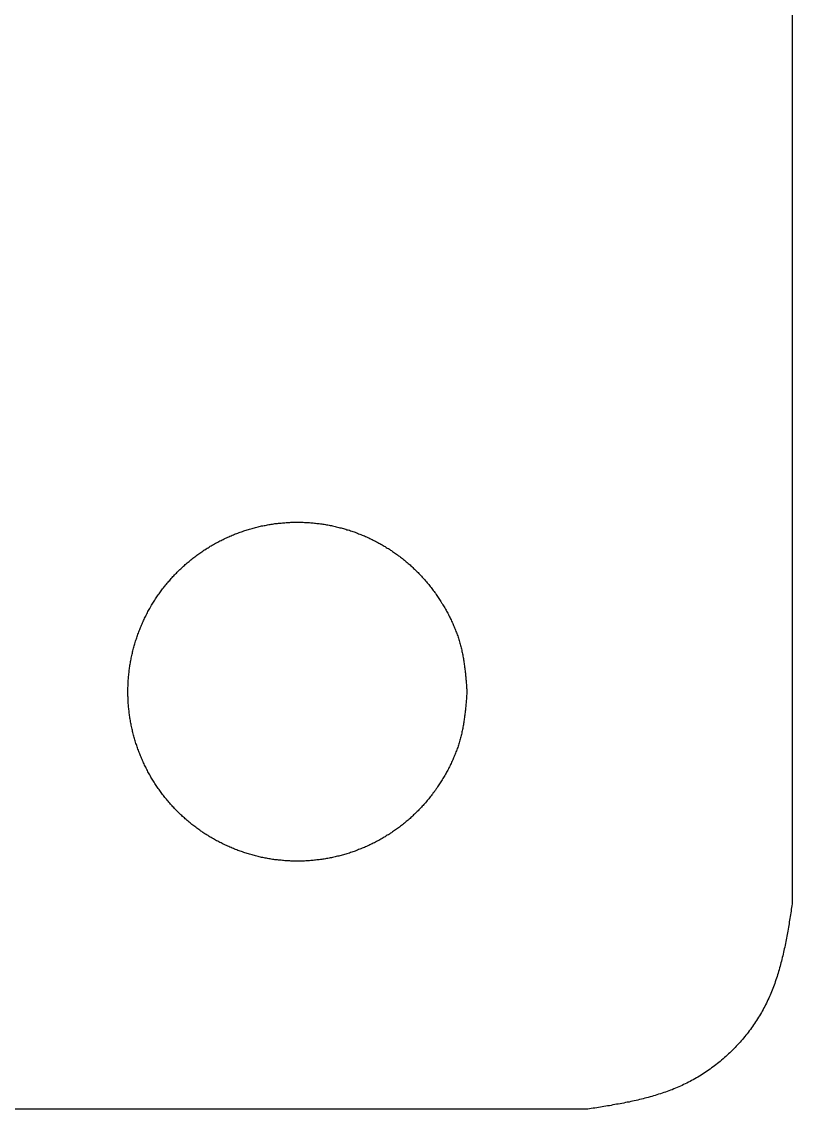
# Model space of a CAD drawing. Extents: x 63 to 788, y 423 to 1014.
# Drawn here: x 517.22 to 522.22, y 804.8 to 811.86 of the extents above; entities that cross this region are included whole.
import ezdxf

# ---------------------------------------------------------------- set-up
doc = ezdxf.new("R2010")
doc.units = 0
doc.header["$MEASUREMENT"] = 0
doc.layers.add('LAYER_1', color=7, linetype='CONTINUOUS')

msp = doc.modelspace()

# ---------------------------------------------------------------- linework, layer by layer
at = {"layer": 'LAYER_1', "color": 1}
for points in [[(522.2218, 812.499, 0), (522.2218, 811.846, 0), (522.2218, 811.194, 0), (522.2218, 810.541, 0), (522.2218, 809.888, 0), (522.2218, 809.236, 0), (522.2218, 808.583, 0), (522.2218, 807.931, 0), (522.2218, 807.278, 0), (522.2218, 806.625, 0), (522.2213, 806.133, 0), (522.2195, 806.121, 0), (522.2177, 806.109, 0), (522.2159, 806.098, 0), (522.214, 806.086, 0), (522.2122, 806.074, 0), (522.2103, 806.063, 0), (522.2084, 806.051, 0), (522.2066, 806.039, 0), (522.2047, 806.027, 0), (522.2027, 806.016, 0), (522.2008, 806.004, 0), (522.1988, 805.992, 0), (522.1968, 805.981, 0), (522.1948, 805.969, 0), (522.1928, 805.957, 0), (522.1907, 805.946, 0), (522.1886, 805.934, 0), (522.1865, 805.923, 0), (522.1843, 805.911, 0), (522.1821, 805.899, 0), (522.1798, 805.888, 0), (522.1775, 805.876, 0), (522.1752, 805.865, 0), (522.1728, 805.853, 0), (522.1703, 805.842, 0), (522.1678, 805.83, 0), (522.1653, 805.819, 0), (522.1627, 805.807, 0), (522.16, 805.796, 0), (522.1573, 805.785, 0), (522.1545, 805.773, 0), (522.1517, 805.762, 0), (522.1488, 805.751, 0), (522.1458, 805.739, 0), (522.1428, 805.728, 0), (522.1397, 805.717, 0), (522.1365, 805.706, 0), (522.1332, 805.694, 0), (522.1299, 805.683, 0), (522.1265, 805.672, 0), (522.123, 805.661, 0), (522.1194, 805.65, 0), (522.1157, 805.639, 0), (522.112, 805.628, 0), (522.1081, 805.617, 0), (522.1042, 805.606, 0), (522.1001, 805.595, 0), (522.096, 805.584, 0), (522.0918, 805.574, 0), (522.0875, 805.563, 0), (522.0831, 805.552, 0), (522.0785, 805.541, 0), (522.0739, 805.531, 0), (522.0692, 805.52, 0), (522.0643, 805.51, 0), (522.0594, 805.499, 0), (522.0543, 805.489, 0), (522.0491, 805.478, 0), (522.0438, 805.468, 0), (522.0384, 805.458, 0), (522.0328, 805.447, 0), (522.0272, 805.437, 0), (522.0214, 805.427, 0), (522.0155, 805.417, 0), (522.0095, 805.407, 0), (522.0033, 805.397, 0), (521.9971, 805.387, 0), (521.9907, 805.377, 0), (521.9843, 805.367, 0), (521.9777, 805.357, 0), (521.971, 805.347, 0), (521.9642, 805.338, 0), (521.9573, 805.328, 0), (521.9503, 805.318, 0), (521.9432, 805.309, 0), (521.936, 805.299, 0), (521.9287, 805.29, 0), (521.9213, 805.281, 0), (521.9138, 805.272, 0), (521.9062, 805.262, 0), (521.8985, 805.253, 0), (521.8908, 805.244, 0), (521.8829, 805.235, 0), (521.8749, 805.227, 0), (521.8668, 805.218, 0), (521.8587, 805.209, 0), (521.8505, 805.2, 0), (521.8421, 805.192, 0), (521.8337, 805.183, 0), (521.8253, 805.175, 0), (521.8167, 805.167, 0), (521.808, 805.159, 0), (521.7993, 805.151, 0), (521.7905, 805.143, 0), (521.7816, 805.135, 0), (521.7726, 805.127, 0), (521.7636, 805.119, 0), (521.7545, 805.111, 0), (521.7453, 805.104, 0), (521.736, 805.096, 0), (521.7267, 805.089, 0), (521.7173, 805.082, 0), (521.7079, 805.075, 0), (521.6983, 805.068, 0), (521.6888, 805.061, 0), (521.6791, 805.054, 0), (521.6694, 805.047, 0), (521.6596, 805.04, 0), (521.6498, 805.034, 0), (521.6399, 805.028, 0), (521.6299, 805.021, 0), (521.6199, 805.015, 0), (521.6099, 805.009, 0), (521.5997, 805.003, 0), (521.5896, 804.997, 0), (521.5794, 804.991, 0), (521.5691, 804.986, 0), (521.5588, 804.98, 0), (521.5484, 804.975, 0), (521.538, 804.97, 0), (521.5276, 804.965, 0), (521.5171, 804.96, 0), (521.5065, 804.955, 0), (521.496, 804.95, 0), (521.4853, 804.945, 0), (521.4747, 804.941, 0), (521.464, 804.936, 0), (521.4532, 804.932, 0), (521.4424, 804.927, 0), (521.4316, 804.923, 0), (521.4208, 804.919, 0), (521.4099, 804.915, 0), (521.3989, 804.911, 0), (521.388, 804.908, 0), (521.377, 804.904, 0), (521.3659, 804.9, 0), (521.3549, 804.897, 0), (521.3438, 804.893, 0), (521.3327, 804.89, 0), (521.3215, 804.887, 0), (521.3103, 804.883, 0), (521.2991, 804.88, 0), (521.2878, 804.877, 0), (521.2766, 804.874, 0), (521.2653, 804.871, 0), (521.2539, 804.868, 0), (521.2426, 804.865, 0), (521.2312, 804.863, 0), (521.2198, 804.86, 0), (521.2084, 804.857, 0), (521.197, 804.855, 0), (521.1855, 804.852, 0), (521.174, 804.85, 0), (521.1625, 804.847, 0), (521.151, 804.845, 0), (521.1395, 804.843, 0), (521.1279, 804.84, 0), (521.1163, 804.838, 0), (521.1048, 804.836, 0), (521.0932, 804.834, 0), (521.0815, 804.832, 0), (521.0699, 804.83, 0), (521.0583, 804.828, 0), (521.0466, 804.825, 0), (521.035, 804.823, 0), (521.0233, 804.822, 0), (521.0116, 804.82, 0), (520.9999, 804.818, 0), (520.9882, 804.816, 0), (520.9765, 804.814, 0), (520.9648, 804.812, 0), (520.9531, 804.81, 0), (520.9414, 804.808, 0), (520.9296, 804.806, 0), (520.9179, 804.805, 0), (520.9062, 804.803, 0), (520.8945, 804.801, 0), (520.8335, 804.8, 0), (520.6101, 804.8, 0), (520.3868, 804.8, 0), (520.1634, 804.8, 0), (519.94, 804.8, 0), (519.7167, 804.8, 0), (519.4933, 804.8, 0), (519.27, 804.8, 0), (519.0466, 804.8, 0), (518.8233, 804.8, 0), (518.5999, 804.8, 0), (518.3765, 804.8, 0), (518.1532, 804.8, 0), (517.9298, 804.8, 0), (517.7065, 804.8, 0), (517.4831, 804.8, 0), (517.2597, 804.8, 0), (517.0364, 804.8, 0)], [(520.1109, 807.51, 0), (520.1103, 807.502, 0), (520.1097, 807.494, 0), (520.109, 807.486, 0), (520.1084, 807.478, 0), (520.1078, 807.47, 0), (520.1072, 807.462, 0), (520.1065, 807.454, 0), (520.1058, 807.446, 0), (520.1052, 807.438, 0), (520.1045, 807.43, 0), (520.1037, 807.422, 0), (520.103, 807.414, 0), (520.1022, 807.406, 0), (520.1014, 807.398, 0), (520.1006, 807.391, 0), (520.0998, 807.383, 0), (520.0989, 807.375, 0), (520.098, 807.367, 0), (520.097, 807.359, 0), (520.096, 807.351, 0), (520.095, 807.343, 0), (520.0939, 807.335, 0), (520.0928, 807.327, 0), (520.0916, 807.319, 0), (520.0904, 807.311, 0), (520.0891, 807.303, 0), (520.0878, 807.296, 0), (520.0865, 807.288, 0), (520.085, 807.28, 0), (520.0835, 807.272, 0), (520.082, 807.264, 0), (520.0804, 807.256, 0), (520.0787, 807.249, 0), (520.077, 807.241, 0), (520.0752, 807.233, 0), (520.0733, 807.225, 0), (520.0714, 807.218, 0), (520.0693, 807.21, 0), (520.0673, 807.202, 0), (520.0651, 807.195, 0), (520.0629, 807.187, 0), (520.0606, 807.179, 0), (520.0582, 807.172, 0), (520.0558, 807.164, 0), (520.0533, 807.156, 0), (520.0507, 807.149, 0), (520.0481, 807.141, 0), (520.0454, 807.134, 0), (520.0426, 807.126, 0), (520.0398, 807.119, 0), (520.0369, 807.111, 0), (520.034, 807.104, 0), (520.0309, 807.096, 0), (520.0279, 807.089, 0), (520.0247, 807.082, 0), (520.0216, 807.074, 0), (520.0183, 807.067, 0), (520.015, 807.06, 0), (520.0117, 807.052, 0), (520.0082, 807.045, 0), (520.0048, 807.038, 0), (520.0012, 807.031, 0), (519.9977, 807.023, 0), (519.994, 807.016, 0), (519.9904, 807.009, 0), (519.9866, 807.002, 0), (519.9828, 806.995, 0), (519.979, 806.988, 0), (519.9751, 806.981, 0), (519.9712, 806.974, 0), (519.9672, 806.967, 0), (519.9632, 806.96, 0), (519.9591, 806.953, 0), (519.955, 806.946, 0), (519.9508, 806.939, 0), (519.9466, 806.932, 0), (519.9423, 806.926, 0), (519.938, 806.919, 0), (519.9337, 806.912, 0), (519.9293, 806.905, 0), (519.9248, 806.899, 0), (519.9204, 806.892, 0), (519.9158, 806.885, 0), (519.9112, 806.879, 0), (519.9066, 806.872, 0), (519.9019, 806.866, 0), (519.8972, 806.859, 0), (519.8925, 806.853, 0), (519.8877, 806.846, 0), (519.8828, 806.84, 0), (519.8779, 806.834, 0), (519.873, 806.828, 0), (519.868, 806.821, 0), (519.863, 806.815, 0), (519.8579, 806.809, 0), (519.8528, 806.803, 0), (519.8476, 806.797, 0), (519.8424, 806.79, 0), (519.8372, 806.784, 0), (519.8319, 806.778, 0), (519.8265, 806.772, 0), (519.8212, 806.767, 0), (519.8157, 806.761, 0), (519.8103, 806.755, 0), (519.8048, 806.749, 0), (519.7992, 806.743, 0), (519.7936, 806.738, 0), (519.788, 806.732, 0), (519.7823, 806.726, 0), (519.7766, 806.721, 0), (519.7708, 806.715, 0), (519.765, 806.71, 0), (519.7592, 806.704, 0), (519.7533, 806.699, 0), (519.7474, 806.693, 0), (519.7414, 806.688, 0), (519.7354, 806.683, 0), (519.7294, 806.677, 0), (519.7233, 806.672, 0), (519.7172, 806.667, 0), (519.711, 806.662, 0), (519.7048, 806.657, 0), (519.6986, 806.652, 0), (519.6923, 806.647, 0), (519.686, 806.642, 0), (519.6797, 806.637, 0), (519.6733, 806.632, 0), (519.6669, 806.627, 0), (519.6604, 806.623, 0), (519.6539, 806.618, 0), (519.6474, 806.613, 0), (519.6409, 806.609, 0), (519.6343, 806.604, 0), (519.6277, 806.6, 0), (519.621, 806.595, 0), (519.6143, 806.591, 0), (519.6076, 806.586, 0), (519.6009, 806.582, 0), (519.5941, 806.578, 0), (519.5873, 806.574, 0), (519.5804, 806.569, 0), (519.5736, 806.565, 0), (519.5667, 806.561, 0), (519.5597, 806.557, 0), (519.5528, 806.553, 0), (519.5458, 806.549, 0), (519.5388, 806.545, 0), (519.5317, 806.542, 0), (519.5247, 806.538, 0), (519.5176, 806.534, 0), (519.5104, 806.53, 0), (519.5033, 806.527, 0), (519.4961, 806.523, 0), (519.4889, 806.52, 0), (519.4817, 806.516, 0), (519.4744, 806.513, 0), (519.4672, 806.51, 0), (519.4599, 806.506, 0), (519.4525, 806.503, 0), (519.4452, 806.5, 0), (519.4378, 806.497, 0), (519.4304, 806.494, 0), (519.423, 806.491, 0), (519.4156, 806.488, 0), (519.4081, 806.485, 0), (519.4006, 806.482, 0), (519.3931, 806.479, 0), (519.3856, 806.476, 0), (519.3781, 806.474, 0), (519.3705, 806.471, 0), (519.363, 806.468, 0), (519.3554, 806.466, 0), (519.3478, 806.463, 0), (519.3401, 806.461, 0), (519.3325, 806.458, 0), (519.3248, 806.456, 0), (519.3171, 806.454, 0), (519.3094, 806.452, 0), (519.3017, 806.45, 0), (519.294, 806.447, 0), (519.2862, 806.445, 0), (519.2785, 806.443, 0), (519.2707, 806.442, 0), (519.2629, 806.44, 0), (519.2551, 806.438, 0), (519.2473, 806.436, 0), (519.2395, 806.434, 0), (519.2316, 806.433, 0), (519.2238, 806.431, 0), (519.2159, 806.43, 0), (519.208, 806.428, 0), (519.2002, 806.427, 0), (519.1923, 806.425, 0), (519.1844, 806.424, 0), (519.1764, 806.423, 0), (519.1685, 806.422, 0), (519.1606, 806.421, 0), (519.1527, 806.42, 0), (519.1447, 806.419, 0), (519.1368, 806.418, 0), (519.1288, 806.417, 0), (519.1208, 806.416, 0), (519.1129, 806.415, 0), (519.1049, 806.414, 0), (519.0969, 806.414, 0), (519.0889, 806.413, 0), (519.0809, 806.413, 0), (519.0729, 806.412, 0), (519.0649, 806.412, 0), (519.0569, 806.411, 0), (519.0489, 806.411, 0), (519.0409, 806.411, 0), (519.0329, 806.411, 0), (519.0249, 806.411, 0), (519.0169, 806.41, 0), (519.0089, 806.41, 0), (519.0009, 806.41, 0), (518.9929, 806.411, 0), (518.9849, 806.411, 0), (518.9769, 806.411, 0), (518.9689, 806.411, 0), (518.9608, 806.412, 0), (518.9528, 806.412, 0), (518.9449, 806.412, 0), (518.9369, 806.413, 0), (518.9289, 806.413, 0), (518.9209, 806.414, 0), (518.9129, 806.415, 0), (518.9049, 806.416, 0), (518.897, 806.416, 0), (518.889, 806.417, 0), (518.881, 806.418, 0), (518.8731, 806.419, 0), (518.8652, 806.42, 0), (518.8572, 806.421, 0), (518.8493, 806.422, 0), (518.8414, 806.424, 0), (518.8335, 806.425, 0), (518.8256, 806.426, 0), (518.8177, 806.428, 0), (518.8098, 806.429, 0), (518.8019, 806.43, 0), (518.7941, 806.432, 0), (518.7862, 806.434, 0), (518.7784, 806.435, 0), (518.7706, 806.437, 0), (518.7628, 806.439, 0), (518.755, 806.441, 0), (518.7472, 806.442, 0), (518.7394, 806.444, 0), (518.7317, 806.446, 0), (518.7239, 806.449, 0), (518.7162, 806.451, 0), (518.7085, 806.453, 0), (518.7008, 806.455, 0), (518.6931, 806.457, 0), (518.6855, 806.46, 0), (518.6778, 806.462, 0), (518.6702, 806.465, 0), (518.6626, 806.467, 0), (518.655, 806.47, 0), (518.6474, 806.472, 0), (518.6399, 806.475, 0), (518.6324, 806.478, 0), (518.6249, 806.48, 0), (518.6174, 806.483, 0), (518.6099, 806.486, 0), (518.6025, 806.489, 0), (518.595, 806.492, 0), (518.5876, 806.495, 0), (518.5802, 806.498, 0), (518.5729, 806.501, 0), (518.5656, 806.505, 0), (518.5582, 806.508, 0), (518.551, 806.511, 0), (518.5437, 806.515, 0), (518.5365, 806.518, 0), (518.5292, 806.521, 0), (518.5221, 806.525, 0), (518.5149, 806.529, 0), (518.5078, 806.532, 0), (518.5006, 806.536, 0), (518.4936, 806.54, 0), (518.4865, 806.543, 0), (518.4795, 806.547, 0), (518.4725, 806.551, 0), (518.4655, 806.555, 0), (518.4586, 806.559, 0), (518.4517, 806.563, 0), (518.4448, 806.567, 0), (518.4379, 806.571, 0), (518.4311, 806.576, 0), (518.4243, 806.58, 0), (518.4176, 806.584, 0), (518.4108, 806.588, 0), (518.4041, 806.593, 0), (518.3975, 806.597, 0), (518.3909, 806.602, 0), (518.3843, 806.606, 0), (518.3777, 806.611, 0), (518.3712, 806.616, 0), (518.3647, 806.62, 0), (518.3582, 806.625, 0), (518.3518, 806.63, 0), (518.3454, 806.635, 0), (518.339, 806.639, 0), (518.3327, 806.644, 0), (518.3264, 806.649, 0), (518.3202, 806.654, 0), (518.3139, 806.659, 0), (518.3078, 806.664, 0), (518.3016, 806.67, 0), (518.2955, 806.675, 0), (518.2894, 806.68, 0), (518.2834, 806.685, 0), (518.2774, 806.691, 0), (518.2715, 806.696, 0), (518.2656, 806.701, 0), (518.2597, 806.707, 0), (518.2539, 806.712, 0), (518.2481, 806.718, 0), (518.2423, 806.723, 0), (518.2366, 806.729, 0), (518.2309, 806.735, 0), (518.2253, 806.74, 0), (518.2197, 806.746, 0), (518.2142, 806.752, 0), (518.2087, 806.758, 0), (518.2032, 806.764, 0), (518.1978, 806.77, 0), (518.1925, 806.775, 0), (518.1871, 806.781, 0), (518.1818, 806.787, 0), (518.1766, 806.794, 0), (518.1714, 806.8, 0), (518.1662, 806.806, 0), (518.1611, 806.812, 0), (518.1561, 806.818, 0), (518.1511, 806.824, 0), (518.1461, 806.831, 0), (518.1412, 806.837, 0), (518.1363, 806.843, 0), (518.1314, 806.85, 0), (518.1267, 806.856, 0), (518.1219, 806.863, 0), (518.1172, 806.869, 0), (518.1126, 806.876, 0), (518.108, 806.882, 0), (518.1034, 806.889, 0), (518.0989, 806.895, 0), (518.0945, 806.902, 0), (518.0901, 806.909, 0), (518.0857, 806.915, 0), (518.0814, 806.922, 0), (518.0771, 806.929, 0), (518.0729, 806.936, 0), (518.0688, 806.943, 0), (518.0647, 806.949, 0), (518.0606, 806.956, 0), (518.0566, 806.963, 0), (518.0526, 806.97, 0), (518.0487, 806.977, 0), (518.0449, 806.984, 0), (518.0411, 806.991, 0), (518.0373, 806.998, 0), (518.0336, 807.006, 0), (518.03, 807.013, 0), (518.0264, 807.02, 0), (518.0228, 807.027, 0), (518.0193, 807.034, 0), (518.0159, 807.041, 0), (518.0125, 807.049, 0), (518.0092, 807.056, 0), (518.0059, 807.063, 0), (518.0027, 807.071, 0), (517.9995, 807.078, 0), (517.9964, 807.085, 0), (517.9933, 807.093, 0), (517.9903, 807.1, 0), (517.9873, 807.108, 0), (517.9844, 807.115, 0), (517.9816, 807.123, 0), (517.9788, 807.13, 0), (517.976, 807.138, 0), (517.9733, 807.145, 0), (517.9707, 807.153, 0), (517.9681, 807.16, 0), (517.9656, 807.168, 0), (517.9631, 807.175, 0), (517.9607, 807.183, 0), (517.9584, 807.191, 0), (517.9561, 807.198, 0), (517.9538, 807.206, 0), (517.9516, 807.214, 0), (517.9495, 807.222, 0), (517.9474, 807.229, 0), (517.9454, 807.237, 0), (517.9434, 807.245, 0), (517.9415, 807.253, 0), (517.9397, 807.26, 0), (517.9379, 807.268, 0), (517.9362, 807.276, 0), (517.9345, 807.284, 0), (517.9329, 807.292, 0), (517.9313, 807.299, 0), (517.9298, 807.307, 0), (517.9284, 807.315, 0), (517.927, 807.323, 0), (517.9256, 807.331, 0), (517.9243, 807.339, 0), (517.9231, 807.347, 0), (517.922, 807.355, 0), (517.9209, 807.363, 0), (517.9198, 807.371, 0), (517.9188, 807.379, 0), (517.9179, 807.387, 0), (517.917, 807.395, 0), (517.9162, 807.402, 0), (517.9155, 807.41, 0), (517.9148, 807.418, 0), (517.9141, 807.426, 0), (517.9135, 807.434, 0), (517.913, 807.442, 0), (517.9125, 807.45, 0), (517.9121, 807.458, 0), (517.9118, 807.466, 0), (517.9115, 807.474, 0), (517.9112, 807.482, 0), (517.9111, 807.49, 0), (517.911, 807.498, 0), (517.9109, 807.506, 0), (517.9109, 807.514, 0), (517.911, 807.522, 0), (517.9111, 807.53, 0), (517.9112, 807.538, 0), (517.9115, 807.546, 0), (517.9118, 807.554, 0), (517.9121, 807.562, 0), (517.9125, 807.57, 0), (517.913, 807.578, 0), (517.9135, 807.586, 0), (517.9141, 807.594, 0), (517.9148, 807.602, 0), (517.9155, 807.61, 0), (517.9162, 807.618, 0), (517.917, 807.626, 0), (517.9179, 807.634, 0), (517.9188, 807.642, 0), (517.9198, 807.65, 0), (517.9209, 807.658, 0), (517.922, 807.666, 0), (517.9231, 807.674, 0), (517.9243, 807.682, 0), (517.9256, 807.69, 0), (517.927, 807.698, 0), (517.9284, 807.706, 0), (517.9298, 807.713, 0), (517.9313, 807.721, 0), (517.9329, 807.729, 0), (517.9345, 807.737, 0), (517.9362, 807.745, 0), (517.9379, 807.753, 0), (517.9397, 807.76, 0), (517.9415, 807.768, 0), (517.9434, 807.776, 0), (517.9454, 807.784, 0), (517.9474, 807.792, 0), (517.9495, 807.799, 0), (517.9516, 807.807, 0), (517.9538, 807.815, 0), (517.9561, 807.822, 0), (517.9584, 807.83, 0), (517.9607, 807.838, 0), (517.9631, 807.845, 0), (517.9656, 807.853, 0), (517.9681, 807.861, 0), (517.9707, 807.868, 0), (517.9733, 807.876, 0), (517.976, 807.883, 0), (517.9788, 807.891, 0), (517.9816, 807.898, 0), (517.9844, 807.906, 0), (517.9873, 807.913, 0), (517.9903, 807.921, 0), (517.9933, 807.928, 0), (517.9964, 807.936, 0), (517.9995, 807.943, 0), (518.0027, 807.95, 0), (518.0059, 807.958, 0), (518.0092, 807.965, 0), (518.0125, 807.972, 0), (518.0159, 807.979, 0), (518.0193, 807.987, 0), (518.0228, 807.994, 0), (518.0264, 808.001, 0), (518.03, 808.008, 0), (518.0336, 808.015, 0), (518.0373, 808.022, 0), (518.0411, 808.03, 0), (518.0449, 808.037, 0), (518.0487, 808.044, 0), (518.0526, 808.051, 0), (518.0566, 808.058, 0), (518.0606, 808.064, 0), (518.0647, 808.071, 0), (518.0688, 808.078, 0), (518.0729, 808.085, 0), (518.0771, 808.092, 0), (518.0814, 808.099, 0), (518.0857, 808.105, 0), (518.0901, 808.112, 0), (518.0945, 808.119, 0), (518.0989, 808.125, 0), (518.1034, 808.132, 0), (518.108, 808.139, 0), (518.1126, 808.145, 0), (518.1172, 808.152, 0), (518.1219, 808.158, 0), (518.1267, 808.165, 0), (518.1314, 808.171, 0), (518.1363, 808.178, 0), (518.1412, 808.184, 0), (518.1461, 808.19, 0), (518.1511, 808.196, 0), (518.1561, 808.203, 0), (518.1611, 808.209, 0), (518.1662, 808.215, 0), (518.1714, 808.221, 0), (518.1766, 808.227, 0), (518.1818, 808.233, 0), (518.1871, 808.239, 0), (518.1925, 808.245, 0), (518.1978, 808.251, 0), (518.2032, 808.257, 0), (518.2087, 808.263, 0), (518.2142, 808.269, 0), (518.2197, 808.275, 0), (518.2253, 808.28, 0), (518.2309, 808.286, 0), (518.2366, 808.292, 0), (518.2423, 808.297, 0), (518.2481, 808.303, 0), (518.2539, 808.308, 0), (518.2597, 808.314, 0), (518.2656, 808.319, 0), (518.2715, 808.325, 0), (518.2774, 808.33, 0), (518.2834, 808.336, 0), (518.2894, 808.341, 0), (518.2955, 808.346, 0), (518.3016, 808.351, 0), (518.3078, 808.356, 0), (518.3139, 808.361, 0), (518.3202, 808.366, 0), (518.3264, 808.371, 0), (518.3327, 808.376, 0), (518.339, 808.381, 0), (518.3454, 808.386, 0), (518.3518, 808.391, 0), (518.3582, 808.396, 0), (518.3647, 808.401, 0), (518.3712, 808.405, 0), (518.3777, 808.41, 0), (518.3843, 808.414, 0), (518.3909, 808.419, 0), (518.3975, 808.423, 0), (518.4041, 808.428, 0), (518.4108, 808.432, 0), (518.4176, 808.437, 0), (518.4243, 808.441, 0), (518.4311, 808.445, 0), (518.4379, 808.449, 0), (518.4448, 808.454, 0), (518.4517, 808.458, 0), (518.4586, 808.462, 0), (518.4655, 808.466, 0), (518.4725, 808.47, 0), (518.4795, 808.474, 0), (518.4865, 808.477, 0), (518.4936, 808.481, 0), (518.5006, 808.485, 0), (518.5078, 808.489, 0), (518.5149, 808.492, 0), (518.5221, 808.496, 0), (518.5292, 808.499, 0), (518.5365, 808.503, 0), (518.5437, 808.506, 0), (518.551, 808.51, 0), (518.5582, 808.513, 0), (518.5656, 808.516, 0), (518.5729, 808.519, 0), (518.5802, 808.523, 0), (518.5876, 808.526, 0), (518.595, 808.529, 0), (518.6025, 808.532, 0), (518.6099, 808.535, 0), (518.6174, 808.538, 0), (518.6249, 808.54, 0), (518.6324, 808.543, 0), (518.6399, 808.546, 0), (518.6474, 808.549, 0), (518.655, 808.551, 0), (518.6626, 808.554, 0), (518.6702, 808.556, 0), (518.6778, 808.559, 0), (518.6855, 808.561, 0), (518.6931, 808.564, 0), (518.7008, 808.566, 0), (518.7085, 808.568, 0), (518.7162, 808.57, 0), (518.7239, 808.572, 0), (518.7317, 808.574, 0), (518.7394, 808.576, 0), (518.7472, 808.578, 0), (518.755, 808.58, 0), (518.7628, 808.582, 0), (518.7706, 808.584, 0), (518.7784, 808.586, 0), (518.7862, 808.587, 0), (518.7941, 808.589, 0), (518.8019, 808.59, 0), (518.8098, 808.592, 0), (518.8177, 808.593, 0), (518.8256, 808.595, 0), (518.8335, 808.596, 0), (518.8414, 808.597, 0), (518.8493, 808.598, 0), (518.8572, 808.6, 0), (518.8652, 808.601, 0), (518.8731, 808.602, 0), (518.881, 808.603, 0), (518.889, 808.604, 0), (518.897, 808.604, 0), (518.9049, 808.605, 0), (518.9129, 808.606, 0), (518.9209, 808.607, 0), (518.9289, 808.607, 0), (518.9369, 808.608, 0), (518.9449, 808.608, 0), (518.9528, 808.609, 0), (518.9608, 808.609, 0), (518.9689, 808.61, 0), (518.9769, 808.61, 0), (518.9849, 808.61, 0), (518.9929, 808.61, 0), (519.0009, 808.61, 0), (519.0089, 808.61, 0), (519.0169, 808.61, 0), (519.0249, 808.61, 0), (519.0329, 808.61, 0), (519.0409, 808.61, 0), (519.0489, 808.61, 0), (519.0569, 808.609, 0), (519.0649, 808.609, 0), (519.0729, 808.609, 0), (519.0809, 808.608, 0), (519.0889, 808.608, 0), (519.0969, 808.607, 0), (519.1049, 808.606, 0), (519.1129, 808.606, 0), (519.1208, 808.605, 0), (519.1288, 808.604, 0), (519.1368, 808.603, 0), (519.1447, 808.602, 0), (519.1527, 808.601, 0), (519.1606, 808.6, 0), (519.1685, 808.599, 0), (519.1764, 808.598, 0), (519.1844, 808.597, 0), (519.1923, 808.595, 0), (519.2002, 808.594, 0), (519.208, 808.593, 0), (519.2159, 808.591, 0), (519.2238, 808.59, 0), (519.2316, 808.588, 0), (519.2395, 808.586, 0), (519.2473, 808.585, 0), (519.2551, 808.583, 0), (519.2629, 808.581, 0), (519.2707, 808.579, 0), (519.2785, 808.577, 0), (519.2862, 808.575, 0), (519.294, 808.573, 0), (519.3017, 808.571, 0), (519.3094, 808.569, 0), (519.3171, 808.567, 0), (519.3248, 808.565, 0), (519.3325, 808.562, 0), (519.3401, 808.56, 0), (519.3478, 808.558, 0), (519.3554, 808.555, 0), (519.363, 808.553, 0), (519.3705, 808.55, 0), (519.3781, 808.547, 0), (519.3856, 808.545, 0), (519.3931, 808.542, 0), (519.4006, 808.539, 0), (519.4081, 808.536, 0), (519.4156, 808.533, 0), (519.423, 808.53, 0), (519.4304, 808.527, 0), (519.4378, 808.524, 0), (519.4452, 808.521, 0), (519.4525, 808.518, 0), (519.4599, 808.515, 0), (519.4672, 808.511, 0), (519.4744, 808.508, 0), (519.4817, 808.505, 0), (519.4889, 808.501, 0), (519.4961, 808.498, 0), (519.5033, 808.494, 0), (519.5104, 808.49, 0), (519.5176, 808.487, 0), (519.5247, 808.483, 0), (519.5317, 808.479, 0), (519.5388, 808.475, 0), (519.5458, 808.472, 0), (519.5528, 808.468, 0), (519.5597, 808.464, 0), (519.5667, 808.46, 0), (519.5736, 808.456, 0), (519.5804, 808.452, 0), (519.5873, 808.447, 0), (519.5941, 808.443, 0), (519.6009, 808.439, 0), (519.6076, 808.435, 0), (519.6143, 808.43, 0), (519.621, 808.426, 0), (519.6277, 808.421, 0), (519.6343, 808.417, 0), (519.6409, 808.412, 0), (519.6474, 808.408, 0), (519.6539, 808.403, 0), (519.6604, 808.398, 0), (519.6669, 808.393, 0), (519.6733, 808.389, 0), (519.6797, 808.384, 0), (519.686, 808.379, 0), (519.6923, 808.374, 0), (519.6986, 808.369, 0), (519.7048, 808.364, 0), (519.711, 808.359, 0), (519.7172, 808.354, 0), (519.7233, 808.349, 0), (519.7294, 808.343, 0), (519.7354, 808.338, 0), (519.7414, 808.333, 0), (519.7474, 808.328, 0), (519.7533, 808.322, 0), (519.7592, 808.317, 0), (519.765, 808.311, 0), (519.7708, 808.306, 0), (519.7766, 808.3, 0), (519.7823, 808.295, 0), (519.788, 808.289, 0), (519.7936, 808.283, 0), (519.7992, 808.278, 0), (519.8048, 808.272, 0), (519.8103, 808.266, 0), (519.8157, 808.26, 0), (519.8212, 808.254, 0), (519.8265, 808.248, 0), (519.8319, 808.242, 0), (519.8372, 808.236, 0), (519.8424, 808.23, 0), (519.8476, 808.224, 0), (519.8528, 808.218, 0), (519.8579, 808.212, 0), (519.863, 808.206, 0), (519.868, 808.2, 0), (519.873, 808.193, 0), (519.8779, 808.187, 0), (519.8828, 808.181, 0), (519.8877, 808.174, 0), (519.8925, 808.168, 0), (519.8972, 808.161, 0), (519.9019, 808.155, 0), (519.9066, 808.149, 0), (519.9112, 808.142, 0), (519.9158, 808.135, 0), (519.9204, 808.129, 0), (519.9248, 808.122, 0), (519.9293, 808.115, 0), (519.9337, 808.109, 0), (519.938, 808.102, 0), (519.9423, 808.095, 0), (519.9466, 808.088, 0), (519.9508, 808.082, 0), (519.955, 808.075, 0), (519.9591, 808.068, 0), (519.9632, 808.061, 0), (519.9672, 808.054, 0), (519.9712, 808.047, 0), (519.9751, 808.04, 0), (519.979, 808.033, 0), (519.9828, 808.026, 0), (519.9866, 808.019, 0), (519.9904, 808.012, 0), (519.994, 808.005, 0), (519.9977, 807.997, 0), (520.0012, 807.99, 0), (520.0048, 807.983, 0), (520.0082, 807.976, 0), (520.0117, 807.969, 0), (520.015, 807.961, 0), (520.0183, 807.954, 0), (520.0216, 807.947, 0), (520.0247, 807.939, 0), (520.0279, 807.932, 0), (520.0309, 807.924, 0), (520.034, 807.917, 0), (520.0369, 807.91, 0), (520.0398, 807.902, 0), (520.0426, 807.895, 0), (520.0454, 807.887, 0), (520.0481, 807.88, 0), (520.0507, 807.872, 0), (520.0533, 807.864, 0), (520.0558, 807.857, 0), (520.0582, 807.849, 0), (520.0606, 807.842, 0), (520.0629, 807.834, 0), (520.0651, 807.826, 0), (520.0673, 807.819, 0), (520.0693, 807.811, 0), (520.0714, 807.803, 0), (520.0733, 807.795, 0), (520.0752, 807.788, 0), (520.077, 807.78, 0), (520.0787, 807.772, 0), (520.0804, 807.764, 0), (520.082, 807.757, 0), (520.0835, 807.749, 0), (520.085, 807.741, 0), (520.0865, 807.733, 0), (520.0878, 807.725, 0), (520.0891, 807.717, 0), (520.0904, 807.71, 0), (520.0916, 807.702, 0), (520.0928, 807.694, 0), (520.0939, 807.686, 0), (520.095, 807.678, 0), (520.096, 807.67, 0), (520.097, 807.662, 0), (520.098, 807.654, 0), (520.0989, 807.646, 0), (520.0998, 807.638, 0), (520.1006, 807.63, 0), (520.1014, 807.622, 0), (520.1022, 807.614, 0), (520.103, 807.606, 0), (520.1037, 807.598, 0), (520.1045, 807.59, 0), (520.1052, 807.582, 0), (520.1058, 807.574, 0), (520.1065, 807.566, 0), (520.1072, 807.558, 0), (520.1078, 807.55, 0), (520.1084, 807.542, 0), (520.109, 807.534, 0), (520.1097, 807.526, 0), (520.1103, 807.518, 0), (520.1109, 807.51, 0)]]:
    msp.add_polyline3d(points, dxfattribs=at)

doc.saveas('drawing.dxf')
